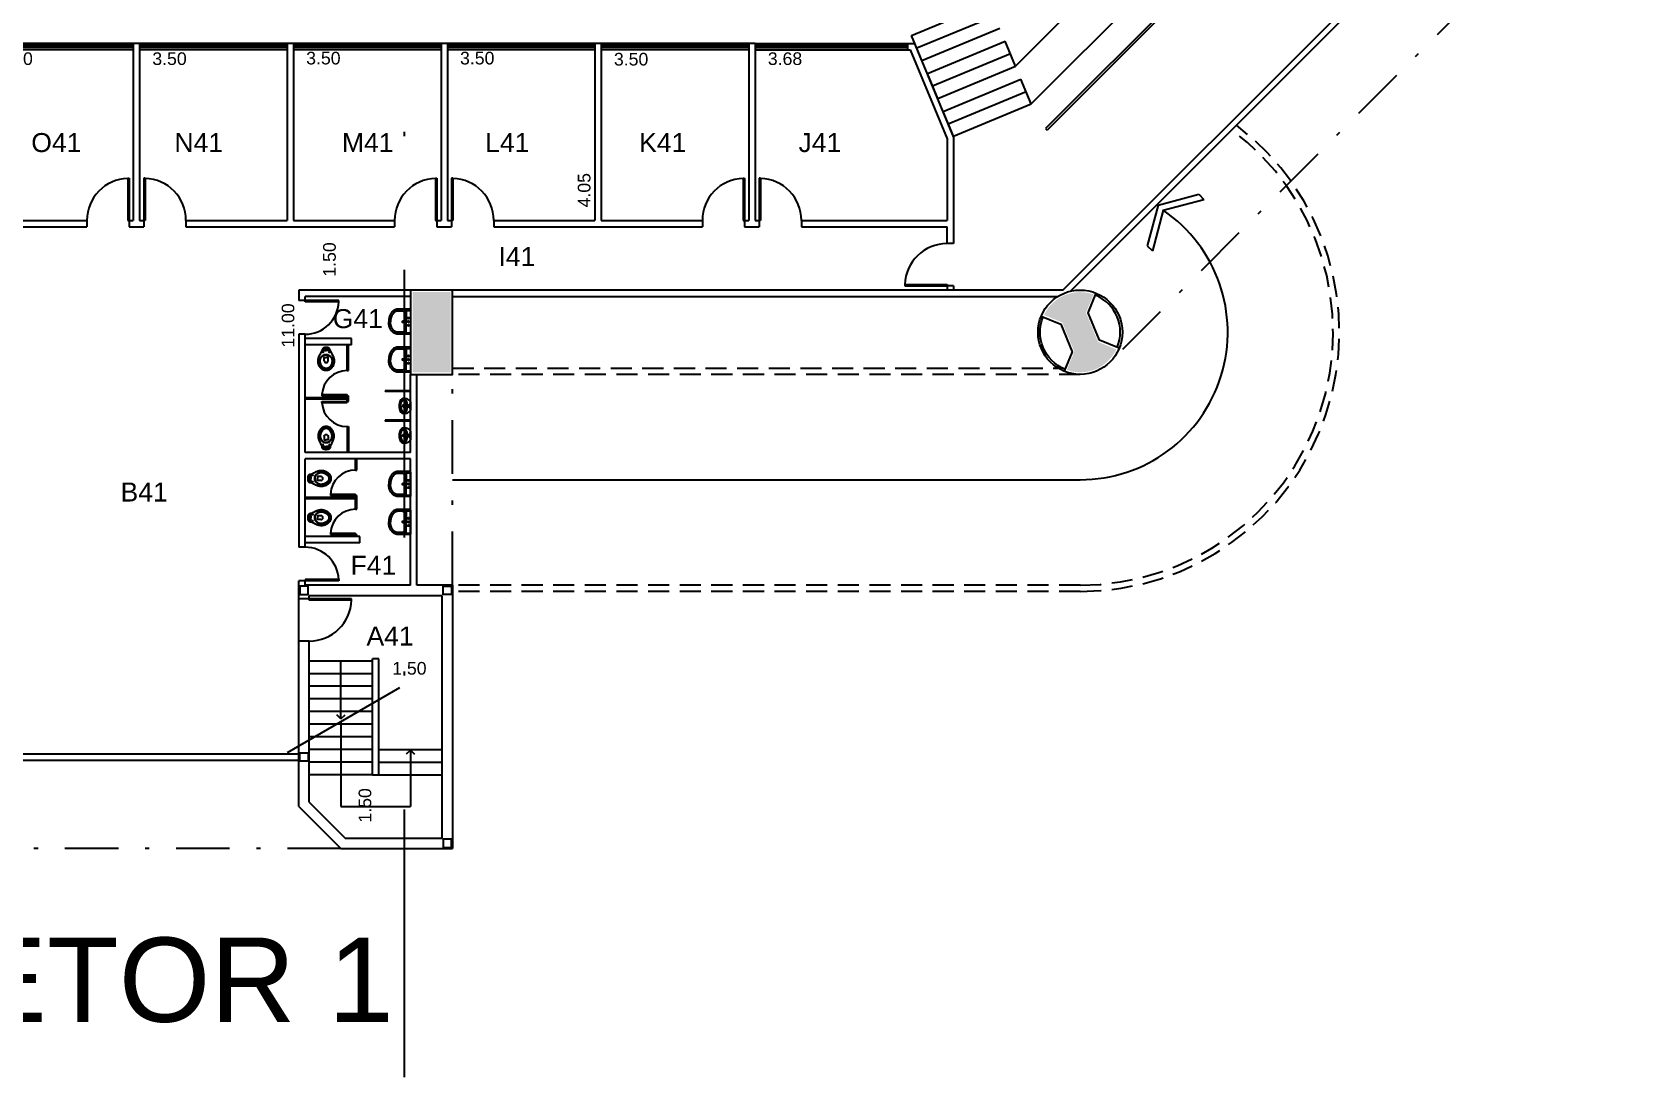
# Model space of a CAD drawing. Extents: x 1306 to 1544, y -75 to 211.
# Drawn here: x 1429.46 to 1467.17, y 62.86 to 87.66 of the extents above; entities that cross this region are included whole.
import ezdxf

# ---------------------------------------------------------------- set-up
doc = ezdxf.new("R2010")
doc.units = 0
doc.header["$LTSCALE"] = 2
doc.header["$PDMODE"] = 3
doc.linetypes.add('DASHDOT2', pattern=[12.7, 6.35, -3.175, 0, -3.175])
doc.linetypes.add('HIDDEN', pattern=[0.375, 0.25, -0.125])
doc.layers.get('0').update_dxf_attribs({"linetype": 'CONTINUOUS'})
doc.layers.get('DEFPOINTS').update_dxf_attribs({"linetype": 'CONTINUOUS'})
for name, color, linetype in [('06', 6, 'CONTINUOUS'), ('ARQUIBANCADA-ARY', 2, 'CONTINUOUS'), ('DIVISÓRIAS-ARY', 2, 'CONTINUOUS'), ('ESQUADRIA-ARY', 2, 'CONTINUOUS'), ('HACHURAS-ARY', 9, 'CONTINUOUS'), ('INDIC-CORTE-TBS', 4, 'DASHDOT2'), ('INDICAÇÕES-ARY', 2, 'CONTINUOUS'), ('L_DECA', 7, 'CONTINUOUS'), ('PAREDE-ALTA-ARY', 1, 'CONTINUOUS'), ('PAREDE-BAIXA-ARY', 2, 'CONTINUOUS'), ('PEÇAS-SANIT-ARY', 7, 'CONTINUOUS'), ('PILAR-RED-ARY', 5, 'CONTINUOUS'), ('PILARES-PRINC-ARY', 5, 'CONTINUOUS'), ('PILARES-SECUND-ARY', 5, 'CONTINUOUS'), ('PROJ-COBERTURA-ARY', 7, 'DASHDOT2'), ('RAMPA-INT-ARY', 7, 'CONTINUOUS'), ('RAMPA-PROJ-ARY', 7, 'HIDDEN'), ('TEXTO-PB-COR-ARY', 12, 'CONTINUOUS'), ('TEXTO-PB-COTAS-ARY', 12, 'CONTINUOUS'), ('TEXTOG-EP-ARY', 11, 'CONTINUOUS')]:
    doc.layers.add(name, color=color, linetype=linetype)
doc.styles.add('ARIAL', font='arial.ttf', dxfattribs={"height": 0.5})
doc.styles.add('SEM_ESCALA', font='arial.ttf')
doc.dimstyles.new('DIMTIC100-ARY', dxfattribs={"dimtxt": 0.3, "dimasz": 0.12, "dimexe": 0.1, "dimexo": 0.15, "dimgap": 0.1, "dimtad": 1, "dimjust": 1, "dimtoh": 1, "dimrnd": 0.01, "dimzin": 0, "dimdsep": 46, "dimtxsty": 'SEM_ESCALA', "dimblk1": 'NONE', "dimblk2": 'NONE', "dimsah": 1, "dimcen": -0.1, "dimdle": 0.06, "dimse1": 1, "dimse2": 1, "dimsd1": 1, "dimsd2": 1, "dimclrd": 1, "dimclre": 1, "dimclrt": 2, "dimadec": 0, "dimazin": 0, "dimtfac": 1, "dimtix": 1, "dimtmove": 2, "dimatfit": 3, "dimldrblk": 'NONE', "dimfxl": 1, "dimtolj": 1, "dimtzin": 0, "dimarcsym": 0})

# ---------------------------------------------------------------- blocks, each defined once
blk = doc.blocks.new('RAV10')
at = {"layer": 'L_DECA'}
blk.add_lwpolyline([(4.6, -12.9), (8.2, -12.9), (8.2, -12.9), (8.7, -13), (9.2, -13.2), (9.6, -13.5), (9.9, -14), (10.1, -14.3), (10.1, -14.3), (10.1, -14.3), (10.1, -14.3), (10.1, -14.3), (10.1, -14.3), (12.2, -18), (12.2, -18), (12.5, -18.6), (12.8, -19.1), (13.1, -19.6), (13.3, -20.1), (13.3, -20.1), (13.6, -20.6), (13.9, -21.1), (14.2, -21.5), (14.5, -22.1), (14.7, -22.6), (15, -23.1), (15.3, -23.6), (15.5, -24.1), (15.5, -24.1), (15.9, -24.8), (16.3, -25.6), (16.6, -26.3), (16.9, -27), (17.2, -27.8), (17.5, -28.6), (17.8, -29.4), (18, -30.2), (18, -30.2), (18.3, -31.4), (18.6, -32.6), (18.8, -33.9), (19, -35.2), (19.1, -36.4), (19.1, -37.7), (19.1, -39), (19, -40.3), (19, -40.3), (18.8, -41.6), (18.6, -42.9), (18.2, -44.2), (17.9, -45.5), (17.4, -46.8), (16.9, -48), (16.4, -49.3), (15.8, -50.4), (15.8, -50.4), (15.2, -51.4), (14.6, -52.3), (13.9, -53.1), (13.3, -53.9), (12.5, -54.8), (11.7, -55.5), (10.9, -56.3), (10.1, -57), (10.1, -57), (9, -57.8), (7.9, -58.5), (6.6, -59.1), (5.4, -59.6), (4.1, -60), (2.8, -60.3), (1.4, -60.4), (0, -60.5), (0, -60.5), (-1.4, -60.4), (-2.7, -60.3), (-4, -60), (-5.3, -59.6), (-6.6, -59.1), (-7.8, -58.5), (-9, -57.8), (-10.1, -57), (-10.1, -57), (-10.9, -56.3), (-11.7, -55.5), (-12.5, -54.8), (-13.2, -53.9), (-13.9, -53.1), (-14.5, -52.3), (-15.1, -51.4), (-15.7, -50.4), (-15.7, -50.4), (-16.3, -49.3), (-16.9, -48), (-17.4, -46.8), (-17.8, -45.5), (-18.2, -44.2), (-18.5, -42.9), (-18.7, -41.6), (-19, -40.3), (-19, -40.3), (-19, -39), (-19, -37.7), (-19, -36.4), (-18.9, -35.2), (-18.7, -33.9), (-18.5, -32.6), (-18.2, -31.4), (-17.9, -30.2), (-17.9, -30.2), (-17.7, -29.4), (-17.4, -28.6), (-17.1, -27.8), (-16.9, -27), (-16.6, -26.3), (-16.2, -25.6), (-15.8, -24.8), (-15.5, -24.1), (-15.5, -24.1), (-15.2, -23.6), (-15, -23.1), (-14.7, -22.6), (-14.4, -22.1), (-14.2, -21.5), (-13.9, -21.1), (-13.6, -20.6), (-13.3, -20.1), (-13.3, -20.1), (-13.1, -19.6), (-12.8, -19.1), (-12.4, -18.6), (-12.1, -18), (-10.1, -14.3), (-10.1, -14.3), (-10.1, -14.3), (-10.1, -14.3), (-10.1, -14.3), (-10.1, -14.3), (-9.8, -14), (-9.8, -14), (-9.6, -13.5), (-9.1, -13.2), (-8.6, -13), (-8.1, -12.9), (-4.5, -12.9)], dxfattribs=at)
at = {"layer": 'L_DECA', "color": 1}
for points in [[(12.2, -18), (13.3, -20.1), (13.3, -20.1), (13.6, -20.6), (13.8, -21.1), (14.1, -21.5), (14.3, -22.1), (14.5, -22.6), (14.7, -23.1), (15, -23.6), (15.2, -24.1), (15.2, -24.1), (15.5, -24.8), (15.9, -25.6), (16.2, -26.3), (16.6, -27.1), (16.9, -27.8), (17.1, -28.5), (17.4, -29.4), (17.6, -30.2), (17.6, -30.2), (17.9, -31.4), (18.1, -32.6), (18.3, -33.9), (18.5, -35.2), (18.5, -36.4), (18.5, -37.7), (18.5, -39), (18.4, -40.3), (18.4, -40.3), (18.2, -41.6), (17.9, -42.9), (17.6, -44.2), (17.2, -45.5), (16.7, -46.8), (16.2, -48), (15.6, -49.3), (15, -50.4), (15, -50.4), (14.4, -51.2), (13.9, -52), (13.3, -52.8), (12.8, -53.5), (12.2, -54.2), (11.5, -54.9), (10.9, -55.5), (10.1, -56.2), (10.1, -56.2), (9, -57.1), (7.9, -57.8), (6.6, -58.4), (5.4, -58.9), (4.1, -59.3), (2.8, -59.6), (1.4, -59.8), (0, -59.8), (0, -59.8), (-1.4, -59.8), (-2.7, -59.6), (-4.1, -59.3), (-5.3, -58.9), (-6.6, -58.4), (-7.8, -57.8), (-9, -57.1), (-10.1, -56.2), (-10.1, -56.2), (-10.8, -55.5), (-11.5, -54.9), (-12.1, -54.2), (-12.7, -53.5), (-13.3, -52.8), (-13.9, -52), (-14.4, -51.2), (-14.9, -50.4), (-14.9, -50.4), (-15.5, -49.3), (-16.1, -48), (-16.6, -46.8), (-17.1, -45.5), (-17.5, -44.2), (-17.9, -42.9), (-18.1, -41.6), (-18.3, -40.3), (-18.3, -40.3), (-18.4, -39.1), (-18.5, -37.7), (-18.5, -36.4), (-18.4, -35.2), (-18.2, -33.9), (-18, -32.6), (-17.8, -31.4), (-17.5, -30.2), (-17.5, -30.2), (-17.3, -29.4), (-17, -28.6), (-16.8, -27.8), (-16.5, -27.1), (-16.2, -26.3), (-15.8, -25.6), (-15.5, -24.8), (-15.2, -24.1), (-15.2, -24.1), (-15, -23.6), (-14.7, -23.1), (-14.5, -22.6), (-14.2, -22.1), (-14, -21.5), (-13.7, -21.1), (-13.5, -20.6), (-13.2, -20.1), (-12.1, -18)], [(-12.9, -30.2), (-12.9, -30.2), (-12.4, -29.3), (-11.9, -28.4), (-11.2, -27.7), (-10.6, -26.9), (-9.9, -26.2), (-9.2, -25.6), (-8.4, -25), (-7.5, -24.4), (-6.7, -23.9), (-5.8, -23.5), (-4.9, -23.1), (-3.9, -22.8), (-3, -22.6), (-2, -22.4), (-1, -22.3), (0, -22.2), (0, -22.2), (1, -22.3), (2, -22.4), (3, -22.6), (4, -22.8), (5, -23.1), (5.8, -23.5), (6.8, -23.9), (7.6, -24.4), (8.5, -25), (9.3, -25.6), (10, -26.2), (10.6, -26.9), (11.3, -27.7), (12, -28.4), (12.5, -29.3), (13, -30.2), (13, -30.2), (13.6, -31.3), (14, -32.6), (14.3, -33.8), (14.6, -35.1), (14.7, -36.4), (14.7, -37.7), (14.7, -39), (14.4, -40.3), (14.4, -40.3), (14.2, -41.6), (13.8, -42.9), (13.4, -44.2), (12.9, -45.5), (12.4, -46.8), (11.7, -48), (11.1, -49.3), (10.4, -50.4), (10.4, -50.4), (9.4, -51.7), (8.4, -52.8), (7.2, -53.8), (5.9, -54.6), (4.5, -55.2), (3.1, -55.8), (1.5, -56.1), (0, -56.2), (0, -56.2), (-1.5, -56.1), (-3.1, -55.8), (-4.4, -55.2), (-5.8, -54.6), (-7.1, -53.8), (-8.3, -52.8), (-9.3, -51.7), (-10.3, -50.4), (-10.3, -50.4), (-11, -49.3), (-11.7, -48), (-12.3, -46.8), (-12.8, -45.5), (-13.3, -44.2), (-13.7, -42.9), (-14.1, -41.6), (-14.4, -40.3), (-14.4, -40.3), (-14.6, -39), (-14.7, -37.7), (-14.6, -36.4), (-14.5, -35.1), (-14.2, -33.8), (-13.9, -32.6), (-13.5, -31.3), (-12.9, -30.2)], [(-12, -30.2), (-12, -30.2), (-11.5, -29.4), (-11, -28.6), (-10.4, -27.9), (-9.8, -27.2), (-9.1, -26.7), (-8.5, -26.1), (-7.7, -25.5), (-6.9, -25), (-6.1, -24.6), (-5.3, -24.2), (-4.5, -23.9), (-3.6, -23.6), (-2.8, -23.4), (-1.8, -23.2), (-0.9, -23.2), (0, -23.1), (0, -23.1), (0.9, -23.2), (1.9, -23.2), (2.8, -23.4), (3.6, -23.6), (4.5, -23.9), (5.4, -24.2), (6.2, -24.6), (7, -25), (7.7, -25.5), (8.5, -26.1), (9.2, -26.7), (9.8, -27.2), (10.4, -27.9), (11, -28.6), (11.5, -29.4), (12, -30.2), (12, -30.2), (12.7, -31.3), (13.2, -32.6), (13.6, -33.8), (13.9, -35), (14.1, -36.4), (14.1, -37.7), (14.1, -39), (13.9, -40.3), (13.9, -40.3), (13.6, -41.7), (13.2, -43), (12.8, -44.3), (12.3, -45.5), (11.7, -46.9), (11.1, -48.1), (10.4, -49.3), (9.6, -50.4), (9.6, -50.4), (8.8, -51.6), (7.8, -52.6), (6.7, -53.5), (5.5, -54.2), (4.2, -54.8), (2.8, -55.3), (1.5, -55.5), (0, -55.7), (0, -55.7), (-1.5, -55.5), (-2.8, -55.3), (-4.2, -54.8), (-5.4, -54.2), (-6.6, -53.5), (-7.7, -52.6), (-8.7, -51.6), (-9.6, -50.4), (-9.6, -50.4), (-10.3, -49.3), (-11, -48.1), (-11.7, -46.9), (-12.2, -45.5), (-12.7, -44.3), (-13.1, -43), (-13.5, -41.7), (-13.8, -40.3), (-13.8, -40.3), (-14, -39), (-14.1, -37.7), (-14, -36.4), (-13.9, -35), (-13.6, -33.8), (-13.2, -32.6), (-12.7, -31.3), (-12, -30.2)], [(-7.7, -9.4), (-8.1, -10.1), (-8.5, -10.8), (-8.6, -11.4), (-8.8, -12.2), (-8.8, -13.1)], [(-5.1, -12.9), (-5.1, -9.7), (-5.1, -7.8), (-5.1, -7.8), (-5.2, -7.6), (-5.3, -7.5), (-5.5, -7.4), (-5.9, -7.6), (-5.9, -7.6), (-6.4, -8), (-7.1, -8.6), (-7.7, -9.4)], [(5.1, -9.3), (5, -8.9), (4.6, -8.3), (3.9, -7.8), (3.1, -7.7), (0, -7.7), (-3.1, -7.7), (-3.1, -7.7), (-3.9, -7.8), (-4.5, -8.3), (-5, -8.9), (-5.1, -9.7)], [(4.6, -12.9), (4.6, -12.9), (4.2, -12.9), (3.9, -12.6), (3.6, -12.4), (3.6, -12), (3.6, -10.7), (3.6, -10.7), (3.6, -10.5), (3.6, -10.4), (3.7, -10.2), (3.9, -10.1), (3.9, -10.1), (3.9, -9.9), (3.9, -9.7), (3.8, -9.5), (3.6, -9.4), (0, -9.4), (-3.5, -9.4), (-3.5, -9.4), (-3.7, -9.5), (-3.9, -9.7), (-3.9, -9.9), (-3.8, -10.1), (-3.8, -10.1), (-3.6, -10.2), (-3.6, -10.4), (-3.5, -10.5), (-3.5, -10.7), (-3.5, -12), (-3.5, -12), (-3.6, -12.4), (-3.8, -12.6), (-4.1, -12.9), (-4.5, -12.9)], [(-4.5, -37), (-4.5, -29), (0, -29)], [(3.7, -10.3), (0, -10.3), (-3.6, -10.3)], [(4.6, -37), (4.6, -29), (0, -29)], [(5.1, -12.9), (5.1, -9.7), (5.1, -7.8), (5.1, -7.8), (5.2, -7.6), (5.3, -7.5), (5.5, -7.4), (5.9, -7.6), (5.9, -7.6), (6.4, -8), (7.1, -8.6), (7.7, -9.4)], [(7.7, -9.4), (8.1, -10.1), (8.5, -10.8), (8.6, -11.4), (8.8, -12.2), (8.8, -13.1)]]:
    blk.add_lwpolyline(points, dxfattribs=at)
at = {"layer": 'L_DECA', "color": 7}
for points in [[(10.1, -14.3), (10.1, -14.3), (10.1, -14.3), (10.1, -14.3), (10.1, -14.3), (10.1, -14.3), (9.6, -11.3), (9.6, -11.3), (9.3, -10.2), (8.9, -9.3), (8.3, -8.5), (7.7, -7.7), (6.9, -7), (6.1, -6.5), (5.1, -6.2), (4.1, -5.9), (4.1, -5.9), (3.6, -5.8), (3.1, -5.7), (2.6, -5.6), (2, -5.6), (1.5, -5.6), (1, -5.5), (0.5, -5.5), (0, -5.5), (0, -5.5), (-0.5, -5.5), (-1, -5.5), (-1.5, -5.6), (-2, -5.6), (-2.5, -5.6), (-3, -5.7), (-3.5, -5.8), (-4, -5.9), (-4, -5.9), (-5, -6.2), (-6, -6.5), (-6.9, -7), (-7.6, -7.7), (-8.2, -8.5), (-8.8, -9.3), (-9.3, -10.2), (-9.6, -11.3), (-10, -14.3), (-10, -14.3), (-10, -14.3), (-10, -14.3), (-10, -14.3), (-10.1, -14.3)], [(-4.5, -12.9), (0, -12.9)], [(4.6, -12.9), (0, -12.9)]]:
    blk.add_lwpolyline(points, dxfattribs=at)
at = {"layer": 'L_DECA', "color": 1}
for centre in [(-7.6, -17), (7.6, -17)]:
    blk.add_circle(centre, 0.672, dxfattribs=at)
blk.add_arc((0, -37), 4.56, 180, 0, dxfattribs=at)
blk = doc.blocks.new('DUO04')
at = {"layer": 'L_DECA'}
blk.add_line((-27.8, 0), (27.8, 0), dxfattribs=at)
at = {"layer": 'L_DECA', "color": 1}
for p, q in [((-26.5, -9.9), (-26.5, 0)), ((26.5, -9.9), (26.5, 0)), ((-26.5, -9.9), (0, -9.9)), ((26.5, -9.9), (0, -9.9))]:
    blk.add_line(p, q, dxfattribs=at)
at = {"layer": 'L_DECA', "color": 7}
for points in [[(-27.8, 0), (-27.8, 0), (-28.5, -0.1), (-29.1, -0.3), (-29.4, -0.8), (-29.5, -1.4), (-29.5, -23.9)], [(27.8, 0), (27.8, 0), (28.5, -0.1), (29.1, -0.3), (29.4, -0.8), (29.5, -1.4), (29.5, -23.9)], [(-29.5, -23.9), (-29.5, -29.7), (-29.5, -29.7), (-29.4, -32.1), (-28.9, -34.4), (-28.2, -36.5), (-27.2, -38.6), (-26.1, -40.5), (-24.7, -42.2), (-23.1, -43.8), (-21.3, -45.2), (-21.3, -45.2), (-20.2, -45.9), (-19.1, -46.6), (-18, -47.2), (-16.9, -47.9), (-15.7, -48.4), (-14.5, -49), (-13.3, -49.4), (-12.1, -49.9), (-10.8, -50.3), (-9.5, -50.5), (-8.2, -50.9), (-6.7, -51.1), (-4.8, -51.4), (-2.9, -51.5), (-1.4, -51.5), (0, -51.5)], [(29.5, -23.9), (29.5, -29.7), (29.5, -29.7), (29.4, -32.1), (28.9, -34.4), (28.2, -36.5), (27.2, -38.6), (26.1, -40.5), (24.7, -42.2), (23.1, -43.8), (21.3, -45.2), (21.3, -45.2), (20.2, -45.9), (19.1, -46.6), (18, -47.2), (16.9, -47.9), (15.7, -48.4), (14.5, -49), (13.3, -49.4), (12.1, -49.9), (10.8, -50.3), (9.5, -50.5), (8.2, -50.9), (6.7, -51.1), (4.8, -51.4), (2.9, -51.5), (1.4, -51.5), (0, -51.5)]]:
    blk.add_lwpolyline(points, dxfattribs=at)
at = {"layer": 'L_DECA', "color": 1}
for points in [[(-26.5, -9.9), (-26.9, -10), (-27.5, -10.1), (-28, -10.6), (-28.4, -11.2), (-28.7, -11.9), (-29, -12.7), (-29.2, -13.7), (-29.4, -15), (-29.5, -16.8)], [(0, -12.4), (0, -12.4), (-0.8, -12.4), (-1.4, -12.4), (-1.1, -12.4), (-1.8, -12.4), (-2.5, -12.4), (-3.3, -12.4), (-3.9, -12.4), (-4.7, -12.4), (-7.9, -12.4), (-8.6, -12.4), (-9.3, -12.4), (-10, -12.4), (-10.7, -12.4), (-11.4, -12.4), (-12, -12.4), (-12.7, -12.4), (-12.7, -12.4), (-13.7, -12.4), (-14.7, -12.5), (-15.8, -12.6), (-16.8, -12.8), (-17.8, -13), (-18.8, -13.2), (-19.8, -13.5), (-20.8, -13.7), (-20.8, -13.7), (-21.7, -14.1), (-22.6, -14.7), (-23.3, -15.4), (-23.9, -16.1), (-24.5, -17), (-24.8, -18), (-25.1, -19), (-25.2, -20), (-25.2, -20), (-25.2, -21.8), (-25.2, -23.1), (-25.2, -23.9)], [(-25.2, -23.9), (-25.2, -27.3), (-25.2, -29.6), (-25.2, -29.6), (-25, -31.4), (-24.8, -33.1), (-24.2, -34.8), (-23.5, -36.3), (-22.6, -37.8), (-21.6, -39.1), (-20.4, -40.4), (-19.1, -41.4), (-19.1, -41.4), (-18.1, -42.1), (-17.1, -42.7), (-16.2, -43.3), (-15.2, -43.9), (-14.1, -44.4), (-13, -44.8), (-11.9, -45.3), (-10.8, -45.7), (-9.7, -46.1), (-8.6, -46.4), (-6.7, -46.8), (-5.2, -47), (-3.3, -47.2), (-2.1, -47.2), (-1, -47.2), (0, -47.2)], [(0, -12.4), (0, -12.4), (0.8, -12.4), (1.4, -12.4), (1.1, -12.4), (1.8, -12.4), (2.5, -12.4), (3.3, -12.4), (3.9, -12.4), (4.7, -12.4), (7.9, -12.4), (8.6, -12.4), (9.3, -12.4), (10, -12.4), (10.7, -12.4), (11.4, -12.4), (12, -12.4), (12.7, -12.4), (12.7, -12.4), (13.7, -12.4), (14.7, -12.5), (15.8, -12.6), (16.8, -12.8), (17.8, -13), (18.8, -13.2), (19.8, -13.5), (20.8, -13.7), (20.8, -13.7), (21.7, -14.1), (22.6, -14.7), (23.3, -15.4), (23.9, -16.1), (24.5, -17), (24.8, -18), (25.1, -19), (25.2, -20), (25.2, -20), (25.2, -21.8), (25.2, -23.1), (25.2, -23.9)], [(25.2, -23.9), (25.2, -27.3), (25.2, -29.6), (25.2, -29.6), (25, -31.4), (24.8, -33.1), (24.2, -34.8), (23.5, -36.3), (22.6, -37.8), (21.6, -39.1), (20.4, -40.4), (19.1, -41.4), (19.1, -41.4), (18.1, -42.1), (17.1, -42.7), (16.2, -43.3), (15.2, -43.9), (14.1, -44.4), (13, -44.8), (11.9, -45.3), (10.8, -45.7), (9.7, -46.1), (8.6, -46.4), (6.7, -46.8), (5.2, -47), (3.3, -47.2), (2.1, -47.2), (1, -47.2), (0, -47.2)], [(26.5, -9.9), (26.9, -10), (27.5, -10.1), (28, -10.6), (28.4, -11.2), (28.7, -11.9), (29, -12.7), (29.2, -13.7), (29.4, -15), (29.5, -16.8)]]:
    blk.add_lwpolyline(points, dxfattribs=at)
for centre, radius in [((-8.5, -4.9), 1.75), ((0, -17), 2.25), ((0, -4.9), 1.75), ((0, -17), 0.981), ((8.5, -4.9), 1.75)]:
    blk.add_circle(centre, radius, dxfattribs=at)
blk = doc.blocks.new('MIC01')
at = {"layer": 'L_DECA'}
blk.add_line((-10, 0), (10, 0), dxfattribs=at)
at = {"layer": 'L_DECA', "color": 1}
for p, q in [((-5.3, 0), (-4.5, -2.2)), ((5.3, 0), (4.5, -2.2)), ((-4.5, -2.2), (0, -2.2)), ((4.5, -2.2), (0, -2.2))]:
    blk.add_line(p, q, dxfattribs=at)
for points in [[(0, -7.1, 0.058109), (-7, -8, 0.07175), (-12.3, -10.1, 0.106494), (-16.3, -13.6, 0.158235), (-17.4, -17.1, 0.158235)], [(0, -23.1, -0.04416), (-5.4, -22.6, -0.058504), (-9.4, -21.4, -0.100522), (-12.6, -19.1, -0.041446), (-13.7, -17.2, -0.101301), (-14.1, -15.3, -0.003595), (-14.1, -15.1)], [(17.4, -17.1, 0.158235), (16.3, -13.6, 0.106494), (12.3, -10.1, 0.07175), (7, -8, 0.058109), (0, -7.1, 0.058109)], [(0, -23.1, 0.04416), (5.4, -22.6, 0.058504), (9.4, -21.4, 0.100522), (12.6, -19.1, 0.041446), (13.7, -17.2, 0.101301), (14.1, -15.3, 0.003595), (14.1, -15.1)]]:
    blk.add_lwpolyline(points, format="xyb", dxfattribs=at)
at = {"layer": 'L_DECA'}
blk.add_lwpolyline([(-17.4, -17.1, 0.158235), (-16.3, -20.6, 0.106494), (-12.3, -24.1, 0.07175), (-7, -26.2, 0.058109), (0, -27, 0.058109), (7, -26.2, 0.07175), (12.3, -24.1, 0.106494), (16.3, -20.6, 0.158235), (17.4, -17.1, 0.158235)], format="xyb", dxfattribs=at)
at = {"layer": 'L_DECA', "color": 1}
blk.add_lwpolyline([(0, -9, 0.056411), (-5.8, -9.7, 0.070161), (-10.3, -11.4, 0.106104), (-13.6, -14.3, 0.161988), (-14.5, -17.1, 0.161988), (-13.6, -19.9, 0.106104), (-10.3, -22.8, 0.070161), (-5.8, -24.5, 0.056411), (0, -25.1, 0.056411), (5.8, -24.5, 0.070161), (10.3, -22.8, 0.106104), (13.6, -19.9, 0.161988), (14.5, -17.1, 0.161988), (13.6, -14.3, 0.106104), (10.3, -11.4, 0.070161), (5.8, -9.7, 0.056411)], format="xyb", close=True, dxfattribs=at)
for centre, radius in [((-2, -14.6), 0.51), ((-2, -16.7), 0.51), ((0, -4.7), 1.76), ((0, -4.7), 0.844), ((0, -13.6), 0.51), ((0, -15.7), 0.51), ((0, -17.8), 0.51), ((2, -14.6), 0.51), ((2, -16.7), 0.51)]:
    blk.add_circle(centre, radius, dxfattribs=at)
at = {"layer": 'L_DECA'}
for centre, start, end in [((-2.6, -13.5), 118.7979, 195.9069), ((2.6, -13.5), 344.0931, 61.2021)]:
    blk.add_arc(centre, 15.4, start, end, dxfattribs=at)
blk = doc.blocks.new('*D50')
at = {"layer": 'DEFPOINTS', "color": 0, "linetype": 'ByBlock', "ltscale": 0.5}
for p in [(1428.372, 87.23), (1431.872, 87.23), (1431.872, 86.763)]:
    blk.add_point(p, dxfattribs=at)
at = {"color": 2, "linetype": 'ByBlock', "ltscale": 0.5, "insert": (1429.081, 87.016), "char_height": 0.3, "attachment_point": 5, "style": 'SEM_ESCALA'}
blk.add_mtext('\\A1;3.50', dxfattribs=at)
blk = doc.blocks.new('_NONE')
at = {"color": 0, "linetype": 'ByBlock', "ltscale": 0.5}
blk.add_circle((0, 0), 0.25, dxfattribs=at)
blk = doc.blocks.new('*D51')
at = {"layer": 'DEFPOINTS', "color": 0, "linetype": 'ByBlock', "ltscale": 0.5}
for p in [(1432.022, 87.23), (1435.522, 87.23), (1435.522, 86.763)]:
    blk.add_point(p, dxfattribs=at)
at = {"color": 2, "linetype": 'ByBlock', "ltscale": 0.5, "insert": (1432.731, 87.016), "char_height": 0.3, "attachment_point": 5, "style": 'SEM_ESCALA'}
blk.add_mtext('\\A1;3.50', dxfattribs=at)
blk = doc.blocks.new('*D52')
at = {"layer": 'DEFPOINTS', "color": 0, "linetype": 'ByBlock', "ltscale": 0.5}
for p in [(1435.672, 87.23), (1439.172, 87.23), (1439.172, 86.776)]:
    blk.add_point(p, dxfattribs=at)
at = {"color": 2, "linetype": 'ByBlock', "ltscale": 0.5, "insert": (1436.381, 87.029), "char_height": 0.3, "attachment_point": 5, "style": 'SEM_ESCALA'}
blk.add_mtext('\\A1;3.50', dxfattribs=at)
blk = doc.blocks.new('*D53')
at = {"layer": 'DEFPOINTS', "color": 0, "linetype": 'ByBlock', "ltscale": 0.5}
for p in [(1439.322, 87.23), (1442.822, 87.23), (1442.822, 86.776)]:
    blk.add_point(p, dxfattribs=at)
at = {"color": 2, "linetype": 'ByBlock', "ltscale": 0.5, "insert": (1440.031, 87.029), "char_height": 0.3, "attachment_point": 5, "style": 'SEM_ESCALA'}
blk.add_mtext('\\A1;3.50', dxfattribs=at)
blk = doc.blocks.new('*D54')
at = {"layer": 'DEFPOINTS', "color": 0, "linetype": 'ByBlock', "ltscale": 0.5}
for p in [(1442.972, 87.23), (1446.472, 87.23), (1446.472, 86.75)]:
    blk.add_point(p, dxfattribs=at)
at = {"color": 2, "linetype": 'ByBlock', "ltscale": 0.5, "insert": (1443.681, 87.004), "char_height": 0.3, "attachment_point": 5, "style": 'SEM_ESCALA'}
blk.add_mtext('\\A1;3.50', dxfattribs=at)
blk = doc.blocks.new('*D55')
at = {"layer": 'DEFPOINTS', "color": 0, "linetype": 'ByBlock', "ltscale": 0.5}
for p in [(1446.622, 87.23), (1450.302, 87.23), (1450.302, 86.763)]:
    blk.add_point(p, dxfattribs=at)
at = {"color": 2, "linetype": 'ByBlock', "ltscale": 0.5, "insert": (1447.332, 87.016), "char_height": 0.3, "attachment_point": 5, "style": 'SEM_ESCALA'}
blk.add_mtext('\\A1;3.68', dxfattribs=at)
blk = doc.blocks.new('*D56')
at = {"layer": 'DEFPOINTS', "color": 0, "linetype": 'ByBlock', "ltscale": 0.5}
for p in [(1442.822, 87.23), (1442.822, 87.23), (1442.822, 83.18)]:
    blk.add_point(p, dxfattribs=at)
at = {"color": 2, "linetype": 'ByBlock', "ltscale": 0.5, "insert": (1442.569, 83.897), "char_height": 0.3, "attachment_point": 5, "rotation": 90, "style": 'SEM_ESCALA'}
blk.add_mtext('\\A1;4.05', dxfattribs=at)
blk = doc.blocks.new('*D57')
at = {"layer": 'DEFPOINTS', "color": 0, "linetype": 'ByBlock', "ltscale": 0.5}
for p in [(1435.797, 83.03), (1436.78, 83.03), (1435.797, 81.53)]:
    blk.add_point(p, dxfattribs=at)
at = {"color": 2, "linetype": 'ByBlock', "ltscale": 0.5, "insert": (1436.527, 82.255), "char_height": 0.3, "attachment_point": 5, "rotation": 90, "style": 'SEM_ESCALA'}
blk.add_mtext('\\A1;1.50', dxfattribs=at)
blk = doc.blocks.new('*D60')
at = {"layer": 'DEFPOINTS', "color": 0, "linetype": 'ByBlock', "ltscale": 0.5}
for p in [(1435.797, 81.53), (1428.097, 81.38), (1435.797, 80.53)]:
    blk.add_point(p, dxfattribs=at)
at = {"color": 2, "linetype": 'ByBlock', "ltscale": 0.5, "insert": (1428.805, 80.783), "char_height": 0.3, "attachment_point": 5, "style": 'SEM_ESCALA'}
blk.add_mtext('\\A1;7.70', dxfattribs=at)
blk = doc.blocks.new('*D61')
at = {"layer": 'DEFPOINTS', "color": 0, "linetype": 'ByBlock', "ltscale": 0.5}
for p in [(1435.797, 81.53), (1435.797, 70.53), (1435.797, 70.53)]:
    blk.add_point(p, dxfattribs=at)
at = {"color": 2, "linetype": 'ByBlock', "ltscale": 0.5, "insert": (1435.544, 80.689), "char_height": 0.3, "attachment_point": 5, "rotation": 90, "style": 'SEM_ESCALA'}
blk.add_mtext('\\A1;11.00', dxfattribs=at)
blk = doc.blocks.new('*D62')
at = {"layer": 'DEFPOINTS', "color": 0, "linetype": 'ByBlock', "ltscale": 0.5}
for p in [(1437.547, 70.03), (1437.547, 68.53), (1437.622, 68.53)]:
    blk.add_point(p, dxfattribs=at)
at = {"color": 2, "linetype": 'ByBlock', "ltscale": 0.5, "insert": (1437.369, 69.306), "char_height": 0.3, "attachment_point": 5, "rotation": 90, "style": 'SEM_ESCALA'}
blk.add_mtext('\\A1;1.50', dxfattribs=at)
blk = doc.blocks.new('*D63')
at = {"layer": 'DEFPOINTS', "color": 0, "linetype": 'ByBlock', "ltscale": 0.5}
for p in [(1437.697, 72.78), (1439.197, 72.78), (1439.197, 72.302)]:
    blk.add_point(p, dxfattribs=at)
at = {"color": 2, "linetype": 'ByBlock', "ltscale": 0.5, "insert": (1438.421, 72.555), "char_height": 0.3, "attachment_point": 5, "style": 'SEM_ESCALA'}
blk.add_mtext('\\A1;1.50', dxfattribs=at)

msp = doc.modelspace()

# ---------------------------------------------------------------- hatches: boundary and pattern name
at = {"layer": 'HACHURAS-ARY', "ltscale": 0.5}
for points in [[(1439.397, 81.48), (1438.497, 81.48), (1438.497, 79.58), (1439.397, 79.58)], [(1454.471, 80.992), (1454.651, 81.426, 0.383694), (1453.476, 80.939), (1453.91, 80.76), (1454.196, 80.068), (1454.017, 79.635, 0.383694), (1455.191, 80.121), (1454.757, 80.301)]]:
    msp.add_hatch(color=256, dxfattribs=at).paths.add_polyline_path(points)

# ---------------------------------------------------------------- linework, layer by layer
at = {"layer": '06', "ltscale": 0.5}
for p, q in [((1436.797, 71.357), (1436.698, 71.456)), ((1436.797, 71.357), (1436.896, 71.456)), ((1438.447, 70.616), (1438.348, 70.517)), ((1438.447, 70.616), (1438.546, 70.517))]:
    msp.add_line(p, q, dxfattribs=at)
at = {"layer": 'ARQUIBANCADA-ARY'}
for p, q in [((1479.681, 113.722), (1452.801, 86.843)), ((1480.581, 113.35), (1453.174, 85.943)), ((1450.336, 87.568), (1452.184, 88.334)), ((1450.458, 87.273), (1452.306, 88.038)), ((1450.581, 86.977), (1450.336, 87.568)), ((1450.581, 86.977), (1452.429, 87.743)), ((1450.709, 86.668), (1452.557, 87.434)), ((1450.831, 86.373), (1452.679, 87.138)), ((1452.801, 86.843), (1452.557, 87.434)), ((1450.954, 86.077), (1452.801, 86.843)), ((1450.954, 86.077), (1450.709, 86.668)), ((1451.082, 85.768), (1452.929, 86.534)), ((1453.174, 85.943), (1452.929, 86.534)), ((1451.204, 85.473), (1453.052, 86.238)), ((1451.326, 85.177), (1451.082, 85.768)), ((1451.326, 85.177), (1453.174, 85.943))]:
    msp.add_line(p, q, dxfattribs=at)
at = {"layer": 'DIVISÓRIAS-ARY'}
for p, q in [((1431.742, 84.18), (1431.742, 83.18)), ((1431.742, 84.18), (1431.772, 84.18)), ((1431.772, 84.18), (1431.772, 83.18)), ((1432.122, 84.18), (1432.122, 83.18)), ((1432.152, 84.18), (1432.122, 84.18)), ((1432.152, 84.18), (1432.152, 83.18)), ((1439.042, 84.18), (1439.042, 83.18)), ((1439.042, 84.18), (1439.072, 84.18)), ((1439.072, 84.18), (1439.072, 83.18)), ((1439.422, 84.18), (1439.422, 83.18)), ((1439.452, 84.18), (1439.422, 84.18)), ((1439.452, 84.18), (1439.452, 83.18)), ((1446.342, 84.18), (1446.342, 83.18)), ((1446.342, 84.18), (1446.372, 84.18)), ((1446.372, 84.18), (1446.372, 83.18)), ((1446.722, 84.18), (1446.722, 83.18)), ((1446.752, 84.18), (1446.722, 84.18)), ((1446.752, 84.18), (1446.752, 83.18)), ((1431.742, 83.18), (1431.772, 83.18)), ((1432.152, 83.18), (1432.122, 83.18)), ((1439.042, 83.18), (1439.072, 83.18)), ((1439.452, 83.18), (1439.422, 83.18)), ((1446.342, 83.18), (1446.372, 83.18)), ((1446.752, 83.18), (1446.722, 83.18)), ((1450.177, 81.66), (1451.176, 81.66)), ((1450.177, 81.66), (1450.177, 81.63)), ((1450.177, 81.63), (1451.176, 81.63)), ((1451.176, 81.66), (1451.176, 81.63)), ((1435.947, 81.25), (1435.947, 81.28)), ((1436.746, 81.28), (1435.947, 81.28)), ((1436.746, 81.25), (1435.947, 81.25)), ((1436.746, 81.25), (1436.746, 81.28)), ((1436.947, 79.62), (1436.947, 80.23)), ((1436.977, 79.62), (1436.977, 80.23)), ((1436.947, 79.62), (1436.977, 79.62)), ((1436.347, 79.05), (1436.947, 79.05)), ((1436.347, 79.05), (1436.347, 79.02)), ((1436.347, 79.02), (1436.977, 79.02)), ((1436.347, 78.86), (1436.347, 78.89)), ((1436.347, 78.89), (1436.977, 78.89)), ((1436.347, 78.86), (1436.947, 78.86)), ((1436.947, 79.02), (1436.947, 79.05)), ((1436.947, 78.97), (1436.947, 79.02)), ((1436.947, 78.89), (1436.947, 78.94)), ((1436.947, 78.89), (1436.947, 78.86)), ((1436.977, 78.89), (1436.977, 79.02)), ((1438.447, 79.14), (1437.847, 79.141)), ((1437.847, 79.141), (1437.847, 79.121)), ((1438.447, 79.12), (1437.847, 79.121)), ((1438.447, 78.44), (1437.847, 78.441)), ((1437.847, 78.441), (1437.847, 78.421)), ((1436.947, 78.29), (1436.947, 77.68)), ((1436.947, 78.29), (1436.977, 78.29)), ((1436.977, 78.29), (1436.977, 77.68)), ((1438.447, 78.42), (1437.847, 78.421)), ((1437.147, 77.26), (1437.147, 77.53)), ((1437.177, 77.26), (1437.177, 77.53)), ((1437.147, 77.26), (1437.177, 77.26)), ((1437.147, 76.61), (1435.947, 76.61)), ((1437.147, 76.58), (1435.947, 76.58)), ((1436.547, 76.69), (1436.547, 76.66)), ((1436.547, 76.69), (1437.147, 76.69)), ((1436.547, 76.66), (1437.177, 76.66)), ((1437.147, 76.66), (1437.147, 76.69)), ((1437.147, 76.61), (1437.147, 76.66)), ((1437.147, 76.33), (1437.147, 76.58)), ((1437.177, 76.33), (1437.177, 76.66)), ((1437.147, 76.33), (1437.177, 76.33)), ((1436.547, 75.76), (1437.147, 75.76)), ((1436.547, 75.76), (1436.547, 75.73)), ((1436.547, 75.73), (1437.177, 75.73)), ((1437.147, 75.73), (1437.147, 75.76)), ((1437.147, 75.68), (1437.147, 75.73)), ((1437.177, 75.68), (1437.177, 75.73)), ((1436.746, 74.66), (1435.947, 74.66)), ((1435.947, 74.66), (1435.947, 74.63)), ((1436.746, 74.66), (1436.746, 74.63)), ((1436.746, 74.63), (1435.947, 74.63)), ((1437.046, 74.205), (1436.047, 74.205)), ((1436.047, 74.175), (1436.047, 74.205)), ((1437.046, 74.175), (1436.047, 74.175)), ((1437.046, 74.175), (1437.046, 74.205))]:
    msp.add_line(p, q, dxfattribs=at)
at = {"layer": 'DIVISÓRIAS-ARY', "color": 7, "ltscale": 0.5}
for centre, radius, start, end in [((1431.772, 83.18), 1, 91.7191, 180), ((1432.122, 83.18), 1, 0, 88.2809), ((1439.072, 83.18), 1, 91.7191, 180), ((1439.422, 83.18), 1, 0, 88.2809), ((1446.372, 83.18), 1, 91.7191, 180), ((1446.722, 83.18), 1, 0, 88.2809), ((1451.176, 81.63), 1, 90, 178.2809), ((1435.947, 81.28), 0.8, 270, 357.8509), ((1436.947, 79.02), 0.6, 90, 177.134), ((1436.947, 78.89), 0.6, 182.866, 270), ((1437.147, 76.66), 0.6, 90, 177.134), ((1437.147, 75.73), 0.6, 90, 177.134), ((1435.947, 74.63), 0.8, 2.1491, 90), ((1436.047, 74.205), 1, 270, 358.2809)]:
    msp.add_arc(centre, radius, start, end, dxfattribs=at)
at = {"layer": 'ESQUADRIA-ARY'}
for p, q in [((1481.163, 113.012), (1453.512, 85.361)), ((1481.199, 112.977), (1453.547, 85.325)), ((1453.512, 85.361), (1453.547, 85.325))]:
    msp.add_line(p, q, dxfattribs=at)
at = {"layer": 'INDIC-CORTE-TBS', "ltscale": 0.5}
msp.add_line((1438.303, 62.858), (1438.303, 206.296), dxfattribs=at)
at = {"layer": 'INDICAÇÕES-ARY', "ltscale": 0.5}
for p, q in [((1435.797, 73.205), (1435.797, 74.205)), ((1436.797, 71.357), (1436.797, 72.73)), ((1436.797, 71.292), (1436.797, 69.28)), ((1438.447, 70.616), (1438.447, 69.28)), ((1436.797, 69.28), (1438.447, 69.28))]:
    msp.add_line(p, q, dxfattribs=at)
at = {"layer": 'INDICAÇÕES-ARY'}
msp.add_line((1435.532, 70.562), (1438.197, 72.101), dxfattribs=at)
at = {"layer": 'PAREDE-ALTA-ARY', "ltscale": 0.5}
for p, q in [((1431.872, 87.33), (1428.372, 87.33)), ((1431.872, 87.28), (1428.372, 87.28)), ((1431.872, 87.38), (1431.872, 83.18)), ((1432.022, 87.38), (1431.872, 87.38)), ((1432.022, 87.38), (1432.022, 83.18)), ((1435.522, 87.33), (1432.022, 87.33)), ((1435.522, 87.28), (1432.022, 87.28)), ((1435.522, 87.38), (1435.522, 83.18)), ((1435.672, 87.38), (1435.522, 87.38)), ((1435.672, 87.38), (1435.672, 83.18)), ((1439.172, 87.33), (1435.672, 87.33)), ((1439.172, 87.28), (1435.672, 87.28)), ((1439.172, 87.38), (1439.172, 83.18)), ((1439.322, 87.38), (1439.172, 87.38)), ((1439.322, 87.38), (1439.322, 83.18)), ((1442.822, 87.33), (1439.322, 87.33)), ((1442.822, 87.28), (1439.322, 87.28)), ((1442.822, 87.38), (1442.822, 83.18)), ((1442.972, 87.38), (1442.822, 87.38)), ((1442.972, 87.38), (1442.972, 83.18)), ((1446.472, 87.33), (1442.972, 87.33)), ((1446.472, 87.28), (1442.972, 87.28)), ((1446.472, 87.38), (1446.472, 83.18)), ((1446.622, 87.38), (1446.472, 87.38)), ((1446.622, 87.38), (1446.622, 83.18)), ((1446.622, 87.33), (1450.24, 87.33)), ((1446.622, 87.28), (1450.24, 87.28)), ((1450.24, 87.38), (1450.24, 87.23)), ((1450.24, 87.38), (1450.402, 87.38)), ((1450.24, 87.23), (1450.302, 87.23)), ((1450.302, 87.23), (1451.176, 85.118)), ((1450.402, 87.38), (1451.326, 85.148)), ((1451.176, 85.118), (1451.176, 83.18)), ((1451.326, 85.148), (1451.326, 82.63)), ((1425.822, 83.03), (1430.772, 83.03)), ((1428.372, 83.18), (1430.772, 83.18)), ((1430.772, 83.18), (1430.772, 83.03)), ((1431.772, 83.18), (1431.772, 83.03)), ((1431.772, 83.18), (1431.872, 83.18)), ((1431.772, 83.03), (1432.122, 83.03)), ((1432.022, 83.18), (1432.122, 83.18)), ((1432.122, 83.18), (1432.122, 83.03)), ((1433.122, 83.18), (1433.122, 83.03)), ((1433.122, 83.18), (1435.522, 83.18)), ((1433.122, 83.03), (1438.072, 83.03)), ((1435.672, 83.18), (1438.072, 83.18)), ((1438.072, 83.18), (1438.072, 83.03)), ((1439.072, 83.18), (1439.072, 83.03)), ((1439.072, 83.18), (1439.172, 83.18)), ((1439.072, 83.03), (1439.422, 83.03)), ((1439.322, 83.18), (1439.422, 83.18)), ((1439.422, 83.18), (1439.422, 83.03)), ((1440.422, 83.18), (1440.422, 83.03)), ((1440.422, 83.18), (1442.822, 83.18)), ((1440.422, 83.03), (1445.372, 83.03)), ((1442.972, 83.18), (1445.372, 83.18)), ((1445.372, 83.18), (1445.372, 83.03)), ((1446.372, 83.18), (1446.372, 83.03)), ((1446.372, 83.18), (1446.472, 83.18)), ((1446.372, 83.03), (1446.722, 83.03)), ((1446.622, 83.18), (1446.722, 83.18)), ((1446.722, 83.18), (1446.722, 83.03)), ((1447.722, 83.18), (1447.722, 83.03)), ((1447.722, 83.18), (1451.176, 83.18)), ((1447.722, 83.03), (1451.176, 83.03)), ((1451.176, 82.63), (1451.176, 83.03)), ((1451.326, 82.63), (1451.176, 82.63)), ((1451.326, 81.63), (1451.176, 81.63)), ((1451.176, 81.63), (1451.176, 81.53)), ((1451.326, 81.63), (1451.326, 81.53))]:
    msp.add_line(p, q, dxfattribs=at)
at = {"layer": 'PAREDE-ALTA-ARY'}
for p, q in [((1435.797, 81.53), (1435.797, 81.28)), ((1438.447, 81.53), (1435.797, 81.53)), ((1435.947, 81.28), (1435.797, 81.28)), ((1435.947, 81.28), (1435.947, 81.38)), ((1438.447, 81.38), (1435.947, 81.38)), ((1435.797, 80.48), (1435.797, 75.43)), ((1435.947, 80.48), (1435.797, 80.48)), ((1435.947, 77.68), (1435.947, 80.48)), ((1438.447, 77.68), (1438.447, 79.53)), ((1438.597, 74.53), (1438.597, 79.53)), ((1438.447, 77.68), (1435.947, 77.68)), ((1435.947, 75.43), (1435.947, 77.53)), ((1438.447, 77.53), (1435.947, 77.53)), ((1438.447, 74.53), (1438.447, 77.53)), ((1435.947, 75.43), (1435.797, 75.43)), ((1435.797, 74.205), (1435.797, 74.63)), ((1435.947, 74.63), (1435.797, 74.63)), ((1435.947, 74.53), (1435.947, 74.63)), ((1438.447, 74.53), (1435.947, 74.53)), ((1436.047, 74.205), (1436.047, 74.28)), ((1439.197, 74.28), (1436.047, 74.28)), ((1439.447, 74.53), (1438.597, 74.53)), ((1439.197, 68.53), (1439.197, 74.28)), ((1439.447, 74.53), (1439.447, 68.28)), ((1436.047, 74.205), (1435.797, 74.205)), ((1435.797, 69.28), (1435.797, 73.205)), ((1436.047, 73.205), (1435.797, 73.205)), ((1436.047, 69.384), (1436.047, 73.205)), ((1437.697, 72.78), (1437.547, 72.78)), ((1437.547, 70.03), (1437.547, 72.78)), ((1437.697, 70.03), (1437.697, 72.78)), ((1437.547, 70.03), (1437.697, 70.03)), ((1436.047, 69.384), (1436.9, 68.53)), ((1435.797, 69.28), (1436.797, 68.28)), ((1436.797, 68.28), (1439.447, 68.28)), ((1436.9, 68.53), (1439.197, 68.53))]:
    msp.add_line(p, q, dxfattribs=at)
at = {"layer": 'PAREDE-BAIXA-ARY'}
for p, q in [((1453.919, 81.53), (1464.153, 91.764)), ((1454.105, 81.504), (1464.259, 91.658)), ((1453.919, 81.53), (1439.447, 81.53)), ((1439.447, 81.38), (1453.807, 81.38)), ((1437.047, 80.38), (1435.947, 80.38)), ((1437.047, 80.23), (1437.047, 80.38)), ((1437.047, 80.23), (1435.947, 80.23)), ((1436.947, 78.97), (1435.947, 78.97)), ((1436.947, 78.94), (1435.947, 78.94)), ((1437.247, 75.68), (1435.947, 75.68)), ((1437.247, 75.53), (1435.947, 75.53)), ((1437.247, 75.53), (1437.247, 75.68)), ((1428.097, 70.53), (1435.797, 70.53)), ((1428.097, 70.38), (1435.797, 70.38))]:
    msp.add_line(p, q, dxfattribs=at)
at = {"layer": 'PAREDE-BAIXA-ARY', "ltscale": 0.5}
for p, q in [((1431.872, 87.38), (1428.372, 87.38)), ((1431.872, 87.23), (1428.372, 87.23)), ((1435.522, 87.38), (1432.022, 87.38)), ((1435.522, 87.23), (1432.022, 87.23)), ((1439.172, 87.38), (1435.672, 87.38)), ((1439.172, 87.23), (1435.672, 87.23)), ((1442.822, 87.38), (1439.322, 87.38)), ((1442.822, 87.23), (1439.322, 87.23)), ((1446.472, 87.38), (1442.972, 87.38)), ((1446.472, 87.23), (1442.972, 87.23)), ((1446.622, 87.38), (1450.24, 87.38)), ((1446.622, 87.23), (1450.24, 87.23))]:
    msp.add_line(p, q, dxfattribs=at)
at = {"layer": 'PILAR-RED-ARY'}
for points in [[(1455.258, 80.148), (1454.796, 80.339), (1454.525, 80.992), (1454.716, 81.454)], [(1453.41, 80.913), (1453.872, 80.722), (1454.142, 80.068), (1453.951, 79.606)]]:
    msp.add_lwpolyline(points, dxfattribs=at)
msp.add_lwpolyline([(1453.97, 79.653, -0.414214), (1453.456, 80.894, -0.414214)], format="xyb", dxfattribs=at)
msp.add_circle((1454.334, 80.53), 1, dxfattribs=at)
msp.add_arc((1454.334, 80.53), 0.95, 337.5, 67.5, dxfattribs=at)
at = {"layer": 'PILARES-PRINC-ARY'}
msp.add_lwpolyline([(1438.447, 79.53), (1439.447, 79.53), (1439.447, 81.53), (1438.447, 81.53)], close=True, dxfattribs=at)
at = {"layer": 'PILARES-SECUND-ARY'}
for points in [[(1436.022, 74.505), (1435.822, 74.505), (1435.822, 74.305), (1436.022, 74.305)], [(1439.222, 74.505), (1439.422, 74.505), (1439.422, 74.305), (1439.222, 74.305)], [(1436.022, 70.355), (1435.822, 70.355), (1435.822, 70.555), (1436.022, 70.555)], [(1439.222, 68.305), (1439.422, 68.305), (1439.422, 68.505), (1439.222, 68.505)]]:
    msp.add_lwpolyline(points, close=True, dxfattribs=at)
at = {"layer": 'PROJ-COBERTURA-ARY', "ltscale": 0.1}
for p, q in [((1465.568, 90.35), (1455.041, 79.823)), ((1439.447, 74.53), (1439.447, 79.53)), ((1436.797, 68.28), (1427.097, 68.28))]:
    msp.add_line(p, q, dxfattribs=at)
at = {"layer": 'RAMPA-INT-ARY'}
for p, q in [((1456.182, 83.545), (1457.148, 83.804)), ((1457.148, 83.804), (1457.27, 83.681)), ((1456.182, 83.545), (1455.923, 82.579)), ((1456.305, 83.423), (1456.046, 82.457)), ((1456.305, 83.423), (1457.27, 83.681)), ((1455.923, 82.579), (1456.046, 82.457)), ((1437.547, 72.73), (1436.047, 72.73)), ((1437.547, 72.43), (1436.047, 72.43)), ((1437.547, 72.13), (1436.047, 72.13)), ((1437.547, 71.83), (1436.047, 71.83)), ((1437.547, 71.53), (1436.047, 71.53)), ((1437.547, 71.23), (1436.047, 71.23)), ((1437.547, 70.93), (1436.047, 70.93)), ((1437.547, 70.63), (1436.047, 70.63)), ((1437.697, 70.63), (1439.197, 70.63)), ((1437.547, 70.33), (1436.047, 70.33)), ((1437.697, 70.33), (1439.197, 70.33)), ((1437.547, 70.03), (1436.047, 70.03)), ((1437.697, 70.03), (1439.197, 70.03))]:
    msp.add_line(p, q, dxfattribs=at)
msp.add_lwpolyline([(1439.447, 77.03), (1454.334, 77.03, 0.738139), (1456.305, 83.423, 0.738139)], format="xyb", dxfattribs=at)
at = {"layer": 'RAMPA-PROJ-ARY'}
for points in [[(1458.04, 85.438, -0.719528), (1454.334, 74.38), (1439.447, 74.38)], [(1457.933, 85.331, -0.720853), (1454.334, 74.53), (1439.447, 74.53)]]:
    msp.add_lwpolyline(points, format="xyb", dxfattribs=at)
for points in [[(1439.447, 79.68), (1453.807, 79.68)], [(1454.334, 79.53), (1439.447, 79.53)]]:
    msp.add_lwpolyline(points, dxfattribs=at)

# ---------------------------------------------------------------- block references
at = {"layer": 'PEÇAS-SANIT-ARY', "ltscale": 0.5, "yscale": 0.01, "zscale": 0.01}
for name, p, xscale, rotation in [('DUO04', (1438.447, 80.779), 0.01, 270), ('DUO04', (1438.447, 79.879), 0.01, 270), ('RAV10', (1436.446, 77.688), -0.01, 180), ('RAV10', (1435.954, 77.06), 0.01, 90), ('DUO04', (1438.447, 76.929), 0.01, 270), ('RAV10', (1435.954, 76.13), 0.01, 90), ('DUO04', (1438.447, 76.029), 0.01, 270)]:
    msp.add_blockref(name, p, dxfattribs=dict(at, xscale=xscale, rotation=rotation))
at = {"layer": 'PEÇAS-SANIT-ARY', "ltscale": 0.5, "xscale": 0.01, "yscale": 0.01, "zscale": 0.01}
msp.add_blockref('RAV10', (1436.446, 80.223), dxfattribs=at)
at = {"layer": 'PEÇAS-SANIT-ARY', "xscale": 0.01, "yscale": 0.01, "zscale": 0.01, "rotation": 269.9569174750632}
for p in [(1438.447, 78.78), (1438.447, 78.08)]:
    msp.add_blockref('MIC01', p, dxfattribs=at)

# ---------------------------------------------------------------- texts
at = {"layer": 'TEXTO-PB-COR-ARY', "style": 'ARIAL'}
for s, p in [('O41', (1429.452, 84.803)), ('N41', (1432.848, 84.803)), ('M41', (1436.822, 84.803)), ('L41', (1440.219, 84.803)), ('K41', (1443.872, 84.803)), ('J41', (1447.653, 84.803)), ('I41', (1440.535, 82.099)), ('G41', (1436.604, 80.627)), ('B41', (1431.57, 76.514)), ('F41', (1437.026, 74.776)), ('A41', (1437.404, 73.098))]:
    msp.add_text(s, height=0.45, dxfattribs=at).set_placement(p)
at = {"layer": 'TEXTOG-EP-ARY', "style": 'ARIAL'}
msp.add_text('SETOR 1', height=2, dxfattribs=at).set_placement((1426.095, 64.171))

# ---------------------------------------------------------------- dimensions: what is measured, and where the dimension line sits
at = {"layer": 'TEXTO-PB-COTAS-ARY', "ltscale": 0.5}
for base, p1, p2, picture, middle in [((1431.872, 86.763), (1428.372, 87.23), (1431.872, 87.23), '*D50', (1429.081, 87.016)), ((1435.522, 86.763), (1432.022, 87.23), (1435.522, 87.23), '*D51', (1432.731, 87.016)), ((1439.172, 86.776), (1435.672, 87.23), (1439.172, 87.23), '*D52', (1436.381, 87.029)), ((1442.822, 86.776), (1439.322, 87.23), (1442.822, 87.23), '*D53', (1440.031, 87.029)), ((1446.472, 86.75), (1442.972, 87.23), (1446.472, 87.23), '*D54', (1443.681, 87.004)), ((1450.302, 86.763), (1446.622, 87.23), (1450.302, 87.23), '*D55', (1447.332, 87.016)), ((1435.797, 80.53), (1428.097, 81.38), (1435.797, 81.53), '*D60', (1428.805, 80.783)), ((1439.197, 72.302), (1437.697, 72.78), (1439.197, 72.78), '*D63', (1438.421, 72.555))]:
    dim = msp.add_linear_dim(base=base, p1=p1, p2=p2, dimstyle='DIMTIC100-ARY', dxfattribs=at)
    dim.commit()
    dim.dimension.update_dxf_attribs({"geometry": picture, "text_midpoint": middle})
for base, p1, p2, picture, middle in [((1442.822, 87.23), (1442.822, 83.18), (1442.822, 87.23), '*D56', (1442.569, 83.897)), ((1436.78, 83.03), (1435.797, 81.53), (1435.797, 83.03), '*D57', (1436.527, 82.255)), ((1435.797, 70.53), (1435.797, 81.53), (1435.797, 70.53), '*D61', (1435.544, 80.689)), ((1437.622, 68.53), (1437.547, 70.03), (1437.547, 68.53), '*D62', (1437.369, 69.306))]:
    dim = msp.add_linear_dim(base=base, p1=p1, p2=p2, angle=90, dimstyle='DIMTIC100-ARY', dxfattribs=at)
    dim.commit()
    dim.dimension.update_dxf_attribs({"geometry": picture, "text_midpoint": middle})

doc.saveas('drawing.dxf')
